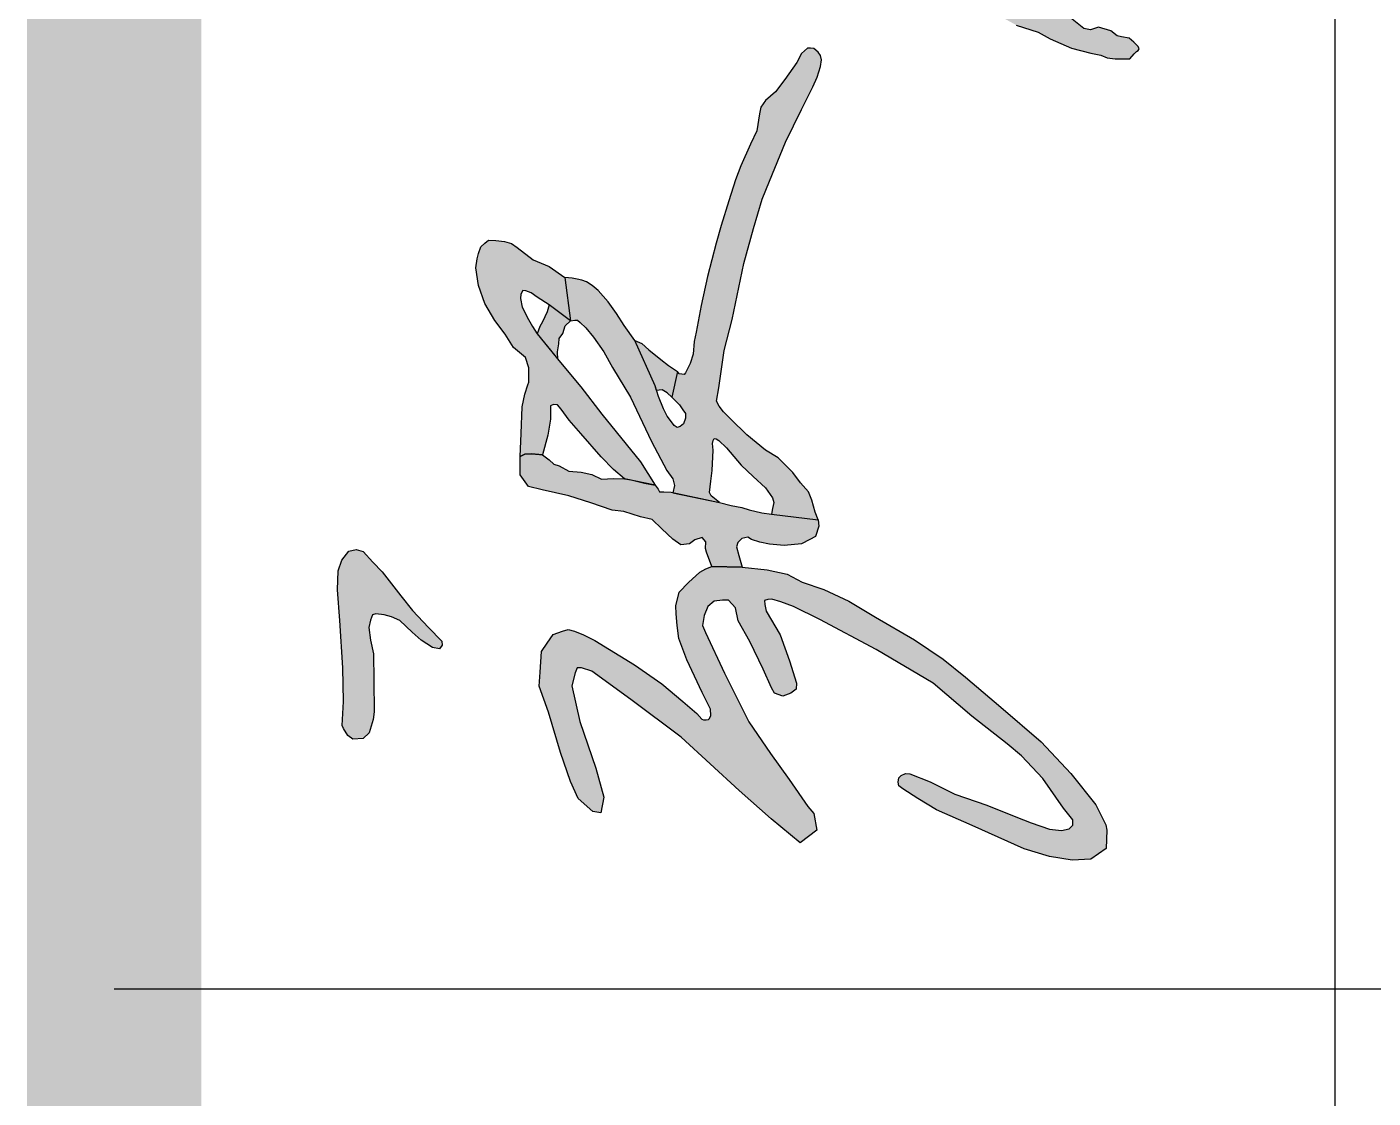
# Model space of a CAD drawing. Header units: millimetres. Extents: x 1621 to 2881, y 1542 to 1880.
# Drawn here: x 2051.48 to 2059.2, y 1641.64 to 1647.78 of the extents above; entities that cross this region are included whole.
import ezdxf

# ---------------------------------------------------------------- set-up
doc = ezdxf.new("R2010")
doc.units = ezdxf.units.MM

# ---------------------------------------------------------------- blocks, each defined once
blk = doc.blocks.new('tk')
for points in [[(12.6685, -230.74), (12.6926, -230.7991), (12.7024, -230.874), (12.7157, -230.9735), (12.7241, -231.0162), (12.7283, -231.0891), (12.7346, -231.1836), (12.7615, -231.229), (12.9514, -231.2513), (12.9459, -231.2152), (12.9402, -231.1853), (12.9344, -231.1597), (12.9377, -231.1469), (12.9433, -231.1357), (12.9561, -231.1275), (12.9701, -231.1324), (12.9898, -231.1488), (13.0107, -231.1696), (13.0378, -231.1943), (13.0516, -231.2052), (13.0516, -231.2347), (13.0508, -231.2645), (13.0435, -231.2896), (13.4649, -231.3593), (13.4378, -231.3156), (13.4063, -231.2798), (13.3598, -231.208), (13.3182, -231.1605), (13.2697, -231.0628), (13.2393, -231.0391), (13.2292, -231.0099), (13.2176, -230.9782), (13.2002, -230.9564), (13.2043, -230.9415), (13.2234, -230.9049), (13.2466, -230.879), (13.2623, -230.8701), (13.2867, -230.8701), (13.3033, -230.8845), (13.3416, -230.9345), (13.3616, -230.9623), (13.3673, -231.0155), (13.4163, -231.1013), (13.4666, -231.1846), (13.4999, -231.239), (13.5353, -231.2908), (13.5592, -231.3387), (13.6082, -231.4273), (13.6385, -231.4702), (13.6407, -231.5177), (13.665, -231.5574), (13.6742, -231.5799), (13.6696, -231.6056), (13.6693, -231.6149), (13.68, -231.6267), (13.6978, -231.6513), (13.7171, -231.6742), (13.7268, -231.6928), (13.7333, -231.7183), (13.907, -231.7256), (13.8936, -231.6792), (13.8441, -231.5867), (13.8233, -231.5342), (13.8069, -231.4886), (13.7423, -231.4032), (13.7139, -231.3584), (13.6835, -231.3111), (13.6655, -231.2487), (13.6282, -231.2106), (13.6268, -231.1878), (13.6277, -231.1657), (13.6416, -231.1606), (13.6644, -231.1619), (13.6845, -231.1676), (13.7182, -231.1722), (13.7611, -231.1972), (13.7781, -231.2081), (13.8219, -231.2321), (13.8651, -231.2705), (13.9182, -231.3103), (13.985, -231.3653), (14.0911, -231.4197), (14.1435, -231.4606), (14.2076, -231.4906), (14.3191, -231.5516), (14.3675, -231.5798), (14.4242, -231.6285), (14.4838, -231.6642), (14.5504, -231.7063), (14.6345, -231.7551), (14.6977, -231.7975), (14.7394, -231.8265), (14.829, -231.8837), (14.9208, -231.9294), (15.0777, -232.0172), (15.1819, -232.06), (15.3003, -232.1315), (15.3904, -232.1795), (15.4983, -232.2422), (15.6048, -232.2761), (15.6729, -232.3136), (15.7817, -232.3727), (15.8878, -232.4243), (15.9732, -232.4711), (16.0992, -232.5115), (16.1676, -232.5501), (16.2913, -232.6029), (16.4007, -232.6316), (16.4598, -232.6447), (16.4944, -232.6588), (16.5409, -232.6645), (16.5765, -232.6657), (16.6259, -232.6645), (16.651, -232.6366), (16.664, -232.6224), (16.6737, -232.6171), (16.6785, -232.6082), (16.6737, -232.5936), (16.6478, -232.5697), (16.6214, -232.5471), (16.5765, -232.5381), (16.5522, -232.5333), (16.5162, -232.5037), (16.4451, -232.4826), (16.3994, -232.4989), (16.3617, -232.4918), (16.2755, -232.4228), (16.1705, -232.4002), (16.0936, -232.3709), (15.9957, -232.3285), (15.8055, -232.2537), (15.7135, -232.1808), (15.5892, -232.1474), (15.4795, -232.0688), (15.2281, -231.9428), (15.0624, -231.8472), (14.9998, -231.8216), (14.9365, -231.7965), (14.877, -231.7282), (14.8003, -231.6898), (14.7217, -231.6413), (14.6968, -231.5526), (14.6806, -231.4391), (14.6241, -231.3943), (14.6097, -231.3132), (14.5827, -231.2659), (14.5396, -231.2203), (14.5028, -231.1491), (14.48, -231.1238), (14.4607, -231.1104), (14.4607, -231.0909), (14.4727, -231.0793), (14.4902, -231.0735), (14.5134, -231.0755), (14.5578, -231.088), (14.5973, -231.0946), (14.6571, -231.1266), (14.6845, -231.1424), (14.7164, -231.1536), (14.7917, -231.1602), (14.8348, -231.193), (14.9199, -231.2025), (15.0425, -231.2399), (15.1275, -231.2486), (15.1517, -231.2416), (15.2243, -231.2046), (15.2709, -231.1693), (15.3277, -231.1042), (15.3618, -231.0543), (15.3754, -231.0166), (15.3837, -230.9473), (15.3638, -230.9128), (15.3331, -230.8167), (15.3053, -230.7412), (15.2481, -230.6653), (15.1966, -230.6167), (15.1593, -230.5723), (15.0296, -230.4505), (14.9674, -230.3945), (14.9396, -230.3675), (14.908, -230.352), (14.8578, -230.5145), (14.8841, -230.5191), (14.9221, -230.5741), (14.977, -230.6115), (15.0605, -230.6805), (15.1326, -230.7508), (15.1764, -230.8069), (15.2132, -230.8665), (15.2138, -230.9344), (15.2091, -230.9893), (15.2132, -231.0244), (15.1992, -231.0326), (15.1501, -231.0524), (15.1139, -231.07), (15.0491, -231.0676), (14.9988, -231.0554), (14.9331, -231.0624), (14.8788, -231.046), (14.8134, -231.0174), (14.7498, -230.9876), (14.7131, -230.9661), (14.6762, -230.9445), (14.6589, -230.9348), (14.6306, -230.9364), (14.6103, -230.9361), (14.5987, -230.9396), (14.582, -230.9425), (14.5617, -230.938), (14.5427, -230.9303), (14.504, -230.9042), (14.4872, -230.8875), (14.4676, -230.8778), (14.4364, -230.8759), (14.3973, -230.8678), (14.3803, -230.862), (14.3607, -230.8659), (14.3391, -230.8749), (14.3188, -230.8833), (14.3015, -230.8891), (14.273, -230.9097), (14.2556, -230.9332), (14.2392, -230.9657), (14.2125, -230.9657), (14.1935, -230.9625), (14.1784, -230.9483), (14.1371, -230.9161), (14.1226, -230.8891), (14.0994, -230.862), (14.065, -230.8472), (14.0204, -230.7938), (13.9863, -230.7696), (13.9296, -230.7037), (13.8707, -230.6903), (13.8544, -230.6892), (13.8405, -230.6944), (13.8207, -230.7069), (13.8093, -230.7196), (13.8075, -230.7529), (13.8108, -230.7786), (13.8167, -230.808), (13.8357, -230.8425), (13.8519, -230.8727), (13.8772, -230.8955), (13.9127, -230.9236), (13.9404, -230.9533), (13.9778, -230.9733), (14.0284, -231.0305), (14.0813, -231.0677), (14.1378, -231.1225), (14.1951, -231.1692), (14.2143, -231.1795), (14.236, -231.1827), (14.2538, -231.1866), (14.2586, -231.1973), (14.2527, -231.2224), (14.2523, -231.2461), (14.2597, -231.2646), (14.2864, -231.28), (14.2976, -231.2925), (14.3026, -231.3144), (14.3087, -231.3315), (14.3282, -231.3383), (14.3419, -231.3596), (14.3486, -231.3761), (14.3662, -231.385), (14.3779, -231.3976), (14.3859, -231.4195), (14.3803, -231.4306), (14.3577, -231.4358), (14.3377, -231.4347), (14.3245, -231.4128), (14.3021, -231.3858), (14.29, -231.3741), (14.2521, -231.358), (14.2287, -231.3435), (14.2085, -231.3239), (14.1693, -231.2915), (14.1342, -231.265), (14.119, -231.2622), (14.1044, -231.2492), (14.0975, -231.234), (14.0748, -231.2238), (14.0362, -231.2005), (14.0048, -231.194), (13.9938, -231.1875), (13.9818, -231.1681), (13.9584, -231.144), (13.9436, -231.1303), (13.84, -231.0751), (13.7866, -231.0411), (13.7441, -231.0062), (13.704, -230.9712), (13.6685, -230.9705), (13.6496, -230.9622), (13.6366, -230.9458), (13.6277, -230.9204), (13.6109, -230.9081), (13.5962, -230.9074), (13.5917, -230.8913), (13.5893, -230.8779), (13.5797, -230.8707), (13.5715, -230.8721), (13.5626, -230.8621), (13.5626, -230.8511), (13.52, -230.8086), (13.4878, -230.7747), (13.4621, -230.762), (13.4162, -230.7366), (13.4076, -230.7311), (13.4014, -230.7308), (13.3925, -230.7328), (13.3829, -230.7328), (13.3792, -230.7226), (13.3788, -230.7106), (13.3609, -230.6814), (13.3527, -230.6523), (13.3269, -230.6244), (13.2845, -230.6069), (13.2732, -230.5887), (13.2732, -230.561), (13.2618, -230.547), (13.2318, -230.5155), (13.2174, -230.5026), (13.1919, -230.5034), (13.1773, -230.5074), (13.1593, -230.5195), (13.1199, -230.5483), (13.0969, -230.558), (13.0867, -230.5728), (13.08, -230.5868), (13.0608, -230.5916), (13.0381, -230.5893), (13.0138, -230.5741), (12.9703, -230.5511), (12.948, -230.553), (12.9298, -230.5576), (12.9054, -230.5546), (12.8982, -230.5513), (12.9, -230.5356), (12.8904, -230.5214), (12.8743, -230.5225), (12.8535, -230.5273), (12.8434, -230.5314), (12.8368, -230.5373), (12.8224, -230.5557), (12.7959, -230.5693), (12.7734, -230.5749), (12.7556, -230.576), (12.7403, -230.5709)], [(13.4175, -234.1667), (13.4426, -234.1629), (13.457, -234.1637), (13.4728, -234.1775), (13.506, -234.2075), (13.5496, -234.2602), (13.6092, -234.3447), (13.6591, -234.4345), (13.7614, -234.6046), (13.8826, -234.8597), (13.9691, -235.026), (14.005, -235.0722), (14.0136, -235.1119), (14.0051, -235.1527), (14.271, -235.2086), (14.2244, -235.1711), (14.2149, -235.1522), (14.2226, -235.0857), (14.2297, -235.0246), (14.2363, -234.9084), (14.2309, -234.871), (14.2358, -234.853), (14.2413, -234.8418), (14.2526, -234.843), (14.2672, -234.8529), (14.3117, -234.8949), (14.3969, -234.9939), (14.4655, -235.0606), (14.5362, -235.1251), (14.5768, -235.1826), (14.5828, -235.2088), (14.5759, -235.2431), (14.5697, -235.2759), (14.8373, -235.308), (14.8215, -235.2638), (14.8018, -235.1952), (14.7815, -235.1483), (14.736, -235.0957), (14.6928, -235.0364), (14.6086, -234.9529), (14.5366, -234.9089), (14.4288, -234.8211), (14.3366, -234.7309), (14.295, -234.6887), (14.2708, -234.6556), (14.2555, -234.6286), (14.268, -234.5515), (14.2985, -234.3381), (14.3442, -234.1589), (14.4112, -233.8382), (14.4661, -233.6382), (14.5163, -233.4688), (14.5578, -233.3654), (14.6496, -233.1431), (14.7424, -232.9556), (14.808, -232.8258), (14.8316, -232.7707), (14.852, -232.7081), (14.8577, -232.6703), (14.8513, -232.6457), (14.8374, -232.6275), (14.8124, -232.6053), (14.794, -232.6035), (14.7761, -232.6032), (14.7422, -232.6342), (14.7149, -232.6851), (14.6459, -232.7827), (14.5931, -232.8543), (14.535, -232.904), (14.5087, -232.9418), (14.5023, -232.9796), (14.4865, -233.0769), (14.4506, -233.1535), (14.3936, -233.279), (14.3632, -233.3586), (14.3259, -233.4789), (14.2813, -233.6209), (14.2524, -233.7228), (14.2031, -233.9127), (14.1676, -234.08), (14.1383, -234.2327), (14.1271, -234.2862), (14.1211, -234.3579), (14.1032, -234.412), (14.0891, -234.4418), (14.0779, -234.4658), (14.0701, -234.4745), (14.0561, -234.4737), (14.0414, -234.4716), (14.0315, -234.458), (13.9978, -234.6054), (14.0182, -234.6242), (14.0422, -234.6486), (14.0618, -234.6767), (14.0771, -234.6994), (14.0768, -234.7245), (14.0656, -234.7575), (14.0466, -234.7739), (14.0291, -234.778), (14.0119, -234.7673), (14.0029, -234.7534), (13.9713, -234.7141), (13.9505, -234.6723), (13.9221, -234.6005), (13.9022, -234.5392), (13.7868, -234.2796), (13.7258, -234.1934), (13.6806, -234.1242), (13.6335, -234.0591), (13.5766, -233.9942), (13.5409, -233.9648), (13.5094, -233.9438), (13.4815, -233.9342), (13.455, -233.9284), (13.4268, -233.9233), (13.3853, -233.9191)], [(13.1284, -234.9448), (13.1352, -234.8125), (13.14, -234.6604), (13.155, -234.5873), (13.1736, -234.5339), (13.179, -234.5192), (13.1783, -234.4364), (13.1596, -234.3783), (13.0903, -234.3203), (13.0429, -234.2429), (12.9834, -234.1647), (12.926, -234.0685), (12.8906, -233.9644), (12.8746, -233.863), (12.8819, -233.8112), (12.8902, -233.782), (12.9033, -233.7434), (12.9254, -233.722), (12.948, -233.7051), (12.9898, -233.7063), (13.0387, -233.7116), (13.0793, -233.7229), (13.1119, -233.7463), (13.2026, -233.8174), (13.2954, -233.8552), (13.3853, -233.9191), (13.4175, -234.1667), (13.2952, -234.0748), (13.2259, -234.0317), (13.1912, -234.0067), (13.1615, -233.9947), (13.1449, -233.9935), (13.1325, -234.0135), (13.1312, -234.0398), (13.1402, -234.0885), (13.1766, -234.1593), (13.2, -234.199), (13.2262, -234.2408), (13.3593, -234.4055), (13.4774, -234.5461), (13.5962, -234.7017), (13.8187, -234.9754), (13.9039, -235.1093), (13.7263, -235.0725), (13.6642, -235.0192), (13.594, -234.9468), (13.4765, -234.8131), (13.4104, -234.7372), (13.3631, -234.6735), (13.3427, -234.649), (13.3198, -234.6465), (13.3035, -234.6539), (13.3035, -234.68), (13.3019, -234.7306), (13.2872, -234.8221), (13.2565, -234.9352), (13.1939, -234.9296), (13.1561, -234.932)], [(13.345, -234.3878), (13.3422, -234.3453), (13.3499, -234.2998), (13.3519, -234.2678), (13.373, -234.2402), (13.3876, -234.1956), (13.4175, -234.1667), (13.2952, -234.0748), (13.2842, -234.116), (13.2563, -234.1724), (13.2425, -234.1996), (13.2262, -234.2408)], [(13.9978, -234.6054), (13.9723, -234.5806), (13.9422, -234.5633), (13.9265, -234.5641), (13.9113, -234.5673), (13.9022, -234.5392), (13.7868, -234.2796), (13.8264, -234.2975), (13.8674, -234.3333), (13.9355, -234.3881), (13.9793, -234.424), (14.0315, -234.458)], [(14.2273, -235.5761), (14.1976, -235.4938), (14.1908, -235.4728), (14.1928, -235.4336), (14.1729, -235.4088), (14.1309, -235.4222), (14.0991, -235.4468), (14.051, -235.452), (14.0048, -235.4199), (13.9409, -235.3601), (13.8855, -235.3055), (13.8193, -235.2915), (13.7225, -235.2605), (13.657, -235.2522), (13.5346, -235.2113), (13.4088, -235.1709), (13.255, -235.1368), (13.1764, -235.118), (13.1284, -235.0501), (13.1284, -234.9448), (13.1561, -234.932), (13.1939, -234.9296), (13.2399, -234.9337), (13.2565, -234.9352), (13.2947, -234.9648), (13.3228, -234.9891), (13.3522, -234.9995), (13.4077, -235.0291), (13.478, -235.0353), (13.5407, -235.0481), (13.5954, -235.0747), (13.6633, -235.0717), (13.7263, -235.0725), (13.7655, -235.0795), (13.8413, -235.0974), (13.9039, -235.1093), (13.9206, -235.133), (13.9279, -235.1471), (13.9528, -235.1481), (13.9939, -235.1504), (14.271, -235.2086), (14.3392, -235.227), (14.3998, -235.2381), (14.4414, -235.2511), (14.515, -235.2685), (14.5697, -235.2759), (14.8373, -235.308), (14.8412, -235.345), (14.8229, -235.4032), (14.7904, -235.4214), (14.7431, -235.4457), (14.6419, -235.4557), (14.5593, -235.4477), (14.5031, -235.4356), (14.4548, -235.4217), (14.4339, -235.4067), (14.3993, -235.4157), (14.3767, -235.438), (14.3701, -235.4629), (14.382, -235.5128), (14.4017, -235.5805)], [(12.1087, -236.487), (12.1164, -236.3498), (12.1113, -236.1569), (12.0941, -235.886), (12.0813, -235.7094), (12.0847, -235.6014), (12.1053, -235.5388), (12.1455, -235.4882), (12.1884, -235.4788), (12.2286, -235.4899), (12.2835, -235.5508), (12.3377, -235.6072), (12.4448, -235.7435), (12.5113, -235.8281), (12.6033, -235.9252), (12.6795, -236.0041), (12.6812, -236.0273), (12.6667, -236.0478), (12.6264, -236.0401), (12.5613, -235.9973), (12.5099, -235.9527), (12.4388, -235.8858), (12.3916, -235.8652), (12.348, -235.8524), (12.3008, -235.8464), (12.282, -235.8524), (12.2708, -235.8841), (12.2614, -235.9252), (12.2708, -235.9981), (12.2871, -236.0761), (12.2888, -236.2296), (12.2914, -236.4096), (12.2861, -236.4529), (12.2625, -236.5303), (12.2279, -236.5619), (12.1694, -236.5652), (12.1402, -236.5448), (12.1149, -236.5052)], [(13.5447, -236.9803), (13.4617, -236.9054), (13.417, -236.8077), (13.3608, -236.6432), (13.2906, -236.4109), (13.2385, -236.2627), (13.2434, -236.1813), (13.2507, -236.064), (13.2833, -236.016), (13.3172, -235.9659), (13.3713, -235.9465), (13.4038, -235.9376), (13.441, -235.9469), (13.4923, -235.9673), (13.5575, -236.0009), (13.7841, -236.14), (13.9416, -236.2477), (14.0613, -236.3504), (14.1427, -236.4184), (14.1703, -236.4517), (14.1808, -236.455), (14.1954, -236.4553), (14.2086, -236.4539), (14.2145, -236.448), (14.2222, -236.4299), (14.2204, -236.3944), (14.1731, -236.2974), (14.0851, -236.1105), (14.0391, -235.9884), (14.0285, -235.9148), (14.0231, -235.8471), (14.0212, -235.8016), (14.0405, -235.7222), (14.095, -235.6677), (14.1601, -235.6079), (14.1933, -235.5886), (14.2273, -235.5761), (14.4017, -235.5805), (14.5454, -235.5947), (14.6601, -235.6194), (14.7451, -235.6661), (14.8695, -235.7086), (15.0132, -235.7744), (15.1674, -235.8664), (15.3903, -235.9966), (15.5546, -236.1064), (15.6825, -236.2103), (15.8863, -236.3822), (16.1169, -236.5812), (16.2869, -236.7635), (16.4293, -236.9422), (16.487, -237.0575), (16.4926, -237.0869), (16.4904, -237.1933), (16.4011, -237.2532), (16.2937, -237.2588), (16.1649, -237.2385), (16.0198, -237.1955), (15.7213, -237.0609), (15.5156, -236.9715), (15.4085, -236.9055), (15.3238, -236.8516), (15.3003, -236.8332), (15.2964, -236.8117), (15.3009, -236.7881), (15.3136, -236.7746), (15.3386, -236.7628), (15.3637, -236.764), (15.4799, -236.8114), (15.6219, -236.8815), (15.8049, -236.9448), (15.9707, -237.0107), (16.0597, -237.0461), (16.1646, -237.0812), (16.2332, -237.09), (16.2773, -237.0807), (16.2979, -237.0593), (16.2987, -237.0286), (16.2441, -236.961), (16.126, -236.7912), (16.0038, -236.6609), (15.9208, -236.5923), (15.7183, -236.4342), (15.4966, -236.2444), (15.1701, -236.0516), (14.8481, -235.8791), (14.6968, -235.8047), (14.6236, -235.7781), (14.5712, -235.7626), (14.5493, -235.7654), (14.5291, -235.7706), (14.532, -235.7931), (14.5389, -235.8318), (14.619, -235.9685), (14.6738, -236.1163), (14.7141, -236.2445), (14.7114, -236.2796), (14.6809, -236.303), (14.6351, -236.3201), (14.5874, -236.3021), (14.5704, -236.2706), (14.5219, -236.1654), (14.4455, -236.0063), (14.379, -235.8868), (14.3628, -235.8131), (14.3233, -235.769), (14.2892, -235.7681), (14.2407, -235.7741), (14.2056, -235.8053), (14.1831, -235.8571), (14.1753, -235.9134), (14.1924, -235.9549), (14.3003, -236.1872), (14.4397, -236.466), (14.5649, -236.6489), (14.6706, -236.7966), (14.779, -236.9525), (14.8137, -236.9916), (14.8308, -237.0879), (14.7351, -237.1602), (14.568, -237.0233), (14.385, -236.8596), (14.0524, -236.5551), (13.7626, -236.3388), (13.5396, -236.1762), (13.4809, -236.1575), (13.4559, -236.1575), (13.4434, -236.1862), (13.4259, -236.26), (13.4709, -236.465), (13.5633, -236.7324), (13.6083, -236.8987), (13.5921, -236.9874)]]:
    blk.add_hatch(color=256).paths.add_polyline_path(points)
for p, q in [((17.8, -10), (17.8, -262)), ((25, -238), (10.8, -238))]:
    blk.add_line(p, q)
at = {"const_width": 1}
blk.add_lwpolyline([(25, -287), (10.8, -287), (10.8, -10), (25, -10)], dxfattribs=at)
for points in [[(15.9732, -232.4711), (16.0992, -232.5115), (16.1676, -232.5501), (16.2913, -232.6029), (16.4007, -232.6316), (16.4598, -232.6447), (16.4944, -232.6588), (16.5409, -232.6645), (16.5765, -232.6657), (16.6259, -232.6645), (16.651, -232.6366), (16.664, -232.6224), (16.6737, -232.6171), (16.6785, -232.6082), (16.6737, -232.5936), (16.6478, -232.5697), (16.6214, -232.5471), (16.5765, -232.5381), (16.5522, -232.5333), (16.5162, -232.5037), (16.4451, -232.4826), (16.3994, -232.4989), (16.3617, -232.4918), (16.2755, -232.4228)], [(13.4175, -234.1667), (13.4426, -234.1629), (13.457, -234.1637), (13.4728, -234.1775), (13.506, -234.2075), (13.5496, -234.2602), (13.6092, -234.3447), (13.6591, -234.4345), (13.7614, -234.6046), (13.8826, -234.8597), (13.9691, -235.026), (14.005, -235.0722), (14.0136, -235.1119), (14.0051, -235.1527), (14.271, -235.2086), (14.2244, -235.1711), (14.2149, -235.1522), (14.2226, -235.0857), (14.2297, -235.0246), (14.2363, -234.9084), (14.2309, -234.871), (14.2358, -234.853), (14.2413, -234.8418), (14.2526, -234.843), (14.2672, -234.8529), (14.3117, -234.8949), (14.3969, -234.9939), (14.4655, -235.0606), (14.5362, -235.1251), (14.5768, -235.1826), (14.5828, -235.2088), (14.5759, -235.2431), (14.5697, -235.2759), (14.8373, -235.308), (14.8215, -235.2638), (14.8018, -235.1952), (14.7815, -235.1483), (14.736, -235.0957), (14.6928, -235.0364), (14.6086, -234.9529), (14.5366, -234.9089), (14.4288, -234.8211), (14.3366, -234.7309), (14.295, -234.6887), (14.2708, -234.6556), (14.2555, -234.6286), (14.268, -234.5515), (14.2985, -234.3381), (14.3442, -234.1589), (14.4112, -233.8382), (14.4661, -233.6382), (14.5163, -233.4688), (14.5578, -233.3654), (14.6496, -233.1431), (14.7424, -232.9556), (14.808, -232.8258), (14.8316, -232.7707), (14.852, -232.7081), (14.8577, -232.6703), (14.8513, -232.6457), (14.8374, -232.6275), (14.8124, -232.6053), (14.794, -232.6035), (14.7761, -232.6032), (14.7422, -232.6342), (14.7149, -232.6851), (14.6459, -232.7827), (14.5931, -232.8543), (14.535, -232.904), (14.5087, -232.9418), (14.5023, -232.9796), (14.4865, -233.0769), (14.4506, -233.1535), (14.3936, -233.279), (14.3632, -233.3586), (14.3259, -233.4789), (14.2813, -233.6209), (14.2524, -233.7228), (14.2031, -233.9127), (14.1676, -234.08), (14.1383, -234.2327), (14.1271, -234.2862), (14.1211, -234.3579), (14.1032, -234.412), (14.0891, -234.4418), (14.0779, -234.4658), (14.0701, -234.4745), (14.0561, -234.4737), (14.0414, -234.4716), (14.0315, -234.458), (13.9978, -234.6054), (14.0182, -234.6242), (14.0422, -234.6486), (14.0618, -234.6767), (14.0771, -234.6994), (14.0768, -234.7245), (14.0656, -234.7575), (14.0466, -234.7739), (14.0291, -234.778), (14.0119, -234.7673), (14.0029, -234.7534), (13.9713, -234.7141), (13.9505, -234.6723), (13.9221, -234.6005), (13.9022, -234.5392), (13.7868, -234.2796), (13.7258, -234.1934), (13.6806, -234.1242), (13.6335, -234.0591), (13.5766, -233.9942), (13.5409, -233.9648), (13.5094, -233.9438), (13.4815, -233.9342), (13.455, -233.9284), (13.4268, -233.9233), (13.3853, -233.9191), (13.4175, -234.1667)], [(13.1284, -234.9448), (13.1352, -234.8125), (13.14, -234.6604), (13.155, -234.5873), (13.1736, -234.5339), (13.179, -234.5192), (13.1783, -234.4364), (13.1596, -234.3783), (13.0903, -234.3203), (13.0429, -234.2429), (12.9834, -234.1647), (12.926, -234.0685), (12.8906, -233.9644), (12.8746, -233.863), (12.8819, -233.8112), (12.8902, -233.782), (12.9033, -233.7434), (12.9254, -233.722), (12.948, -233.7051), (12.9898, -233.7063), (13.0387, -233.7116), (13.0793, -233.7229), (13.1119, -233.7463), (13.2026, -233.8174), (13.2954, -233.8552), (13.3853, -233.9191), (13.4175, -234.1667), (13.2952, -234.0748), (13.2259, -234.0317), (13.1912, -234.0067), (13.1615, -233.9947), (13.1449, -233.9935), (13.1325, -234.0135), (13.1312, -234.0398), (13.1402, -234.0885), (13.1766, -234.1593), (13.2, -234.199), (13.2262, -234.2408), (13.3593, -234.4055), (13.4774, -234.5461), (13.5962, -234.7017), (13.8187, -234.9754), (13.9039, -235.1093), (13.7263, -235.0725), (13.6642, -235.0192), (13.594, -234.9468), (13.4765, -234.8131), (13.4104, -234.7372), (13.3631, -234.6735), (13.3427, -234.649), (13.3198, -234.6465), (13.3035, -234.6539), (13.3035, -234.68), (13.3019, -234.7306), (13.2872, -234.8221), (13.2565, -234.9352), (13.1939, -234.9296), (13.1561, -234.932), (13.1284, -234.9448)], [(13.345, -234.3878), (13.3422, -234.3453), (13.3499, -234.2998), (13.3519, -234.2678), (13.373, -234.2402), (13.3876, -234.1956), (13.4175, -234.1667), (13.2952, -234.0748), (13.2842, -234.116), (13.2563, -234.1724), (13.2425, -234.1996), (13.2262, -234.2408), (13.345, -234.3878)], [(13.9978, -234.6054), (13.9723, -234.5806), (13.9422, -234.5633), (13.9265, -234.5641), (13.9113, -234.5673), (13.9022, -234.5392), (13.7868, -234.2796), (13.8264, -234.2975), (13.8674, -234.3333), (13.9355, -234.3881), (13.9793, -234.424), (14.0315, -234.458), (13.9978, -234.6054)], [(14.2273, -235.5761), (14.1976, -235.4938), (14.1908, -235.4728), (14.1928, -235.4336), (14.1729, -235.4088), (14.1309, -235.4222), (14.0991, -235.4468), (14.051, -235.452), (14.0048, -235.4199), (13.9409, -235.3601), (13.8855, -235.3055), (13.8193, -235.2915), (13.7225, -235.2605), (13.657, -235.2522), (13.5346, -235.2113), (13.4088, -235.1709), (13.255, -235.1368), (13.1764, -235.118), (13.1284, -235.0501), (13.1284, -234.9448), (13.1561, -234.932), (13.1939, -234.9296), (13.2399, -234.9337), (13.2565, -234.9352), (13.2947, -234.9648), (13.3228, -234.9891), (13.3522, -234.9995), (13.4077, -235.0291), (13.478, -235.0353), (13.5407, -235.0481), (13.5954, -235.0747), (13.6633, -235.0717), (13.7263, -235.0725), (13.7655, -235.0795), (13.8413, -235.0974), (13.9039, -235.1093), (13.9206, -235.133), (13.9279, -235.1471), (13.9528, -235.1481), (13.9939, -235.1504), (14.271, -235.2086), (14.3392, -235.227), (14.3998, -235.2381), (14.4414, -235.2511), (14.515, -235.2685), (14.5697, -235.2759), (14.8373, -235.308), (14.8412, -235.345), (14.8229, -235.4032), (14.7904, -235.4214), (14.7431, -235.4457), (14.6419, -235.4557), (14.5593, -235.4477), (14.5031, -235.4356), (14.4548, -235.4217), (14.4339, -235.4067), (14.3993, -235.4157), (14.3767, -235.438), (14.3701, -235.4629), (14.382, -235.5128), (14.4017, -235.5805), (14.2273, -235.5761)], [(12.1087, -236.487), (12.1164, -236.3498), (12.1113, -236.1569), (12.0941, -235.886), (12.0813, -235.7094), (12.0847, -235.6014), (12.1053, -235.5388), (12.1455, -235.4882), (12.1884, -235.4788), (12.2286, -235.4899), (12.2835, -235.5508), (12.3377, -235.6072), (12.4448, -235.7435), (12.5113, -235.8281), (12.6033, -235.9252), (12.6795, -236.0041), (12.6812, -236.0273), (12.6667, -236.0478), (12.6264, -236.0401), (12.5613, -235.9973), (12.5099, -235.9527), (12.4388, -235.8858), (12.3916, -235.8652), (12.348, -235.8524), (12.3008, -235.8464), (12.282, -235.8524), (12.2708, -235.8841), (12.2614, -235.9252), (12.2708, -235.9981), (12.2871, -236.0761), (12.2888, -236.2296), (12.2914, -236.4096), (12.2861, -236.4529), (12.2625, -236.5303), (12.2279, -236.5619), (12.1694, -236.5652), (12.1402, -236.5448), (12.1149, -236.5052), (12.1087, -236.487)], [(13.5447, -236.9803), (13.4617, -236.9054), (13.417, -236.8077), (13.3608, -236.6432), (13.2906, -236.4109), (13.2385, -236.2627), (13.2434, -236.1813), (13.2507, -236.064), (13.2833, -236.016), (13.3172, -235.9659), (13.3713, -235.9465), (13.4038, -235.9376), (13.441, -235.9469), (13.4923, -235.9673), (13.5575, -236.0009), (13.7841, -236.14), (13.9416, -236.2477), (14.0613, -236.3504), (14.1427, -236.4184), (14.1703, -236.4517), (14.1808, -236.455), (14.1954, -236.4553), (14.2086, -236.4539), (14.2145, -236.448), (14.2222, -236.4299), (14.2204, -236.3944), (14.1731, -236.2974), (14.0851, -236.1105), (14.0391, -235.9884), (14.0285, -235.9148), (14.0231, -235.8471), (14.0212, -235.8016), (14.0405, -235.7222), (14.095, -235.6677), (14.1601, -235.6079), (14.1933, -235.5886), (14.2273, -235.5761), (14.4017, -235.5805), (14.5454, -235.5947), (14.6601, -235.6194), (14.7451, -235.6661), (14.8695, -235.7086), (15.0132, -235.7744), (15.1674, -235.8664), (15.3903, -235.9966), (15.5546, -236.1064), (15.6825, -236.2103), (15.8863, -236.3822), (16.1169, -236.5812), (16.2869, -236.7635), (16.4293, -236.9422), (16.487, -237.0575), (16.4926, -237.0869), (16.4904, -237.1933), (16.4011, -237.2532), (16.2937, -237.2588), (16.1649, -237.2385), (16.0198, -237.1955), (15.7213, -237.0609), (15.5156, -236.9715), (15.4085, -236.9055), (15.3238, -236.8516), (15.3003, -236.8332), (15.2964, -236.8117), (15.3009, -236.7881), (15.3136, -236.7746), (15.3386, -236.7628), (15.3637, -236.764), (15.4799, -236.8114), (15.6219, -236.8815), (15.8049, -236.9448), (15.9707, -237.0107), (16.0597, -237.0461), (16.1646, -237.0812), (16.2332, -237.09), (16.2773, -237.0807), (16.2979, -237.0593), (16.2987, -237.0286), (16.2441, -236.961), (16.126, -236.7912), (16.0038, -236.6609), (15.9208, -236.5923), (15.7183, -236.4342), (15.4966, -236.2444), (15.1701, -236.0516), (14.8481, -235.8791), (14.6968, -235.8047), (14.6236, -235.7781), (14.5712, -235.7626), (14.5493, -235.7654), (14.5291, -235.7706), (14.532, -235.7931), (14.5389, -235.8318), (14.619, -235.9685), (14.6738, -236.1163), (14.7141, -236.2445), (14.7114, -236.2796), (14.6809, -236.303), (14.6351, -236.3201), (14.5874, -236.3021), (14.5704, -236.2706), (14.5219, -236.1654), (14.4455, -236.0063), (14.379, -235.8868), (14.3628, -235.8131), (14.3233, -235.769), (14.2892, -235.7681), (14.2407, -235.7741), (14.2056, -235.8053), (14.1831, -235.8571), (14.1753, -235.9134), (14.1924, -235.9549), (14.3003, -236.1872), (14.4397, -236.466), (14.5649, -236.6489), (14.6706, -236.7966), (14.779, -236.9525), (14.8137, -236.9916), (14.8308, -237.0879), (14.7351, -237.1602), (14.568, -237.0233), (14.385, -236.8596), (14.0524, -236.5551), (13.7626, -236.3388), (13.5396, -236.1762), (13.4809, -236.1575), (13.4559, -236.1575), (13.4434, -236.1862), (13.4259, -236.26), (13.4709, -236.465), (13.5633, -236.7324), (13.6083, -236.8987), (13.5921, -236.9874), (13.5447, -236.9803)]]:
    blk.add_lwpolyline(points)

msp = doc.modelspace()

# ---------------------------------------------------------------- block references
msp.add_blockref('tk', (2041.1828, 1880.2666))

doc.saveas('drawing.dxf')
